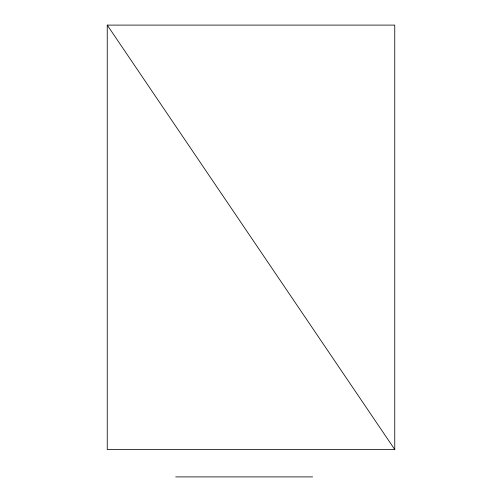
<?xml version="1.0" encoding="UTF-8"?>
<svg xmlns="http://www.w3.org/2000/svg" width="502" height="502" viewBox="0 0 502 502"><rect width="100%" height="100%" fill="white"/><g stroke="black" fill="none" stroke-linecap="round" stroke-linejoin="round"><path stroke-width="0.75" d="M107.246 25.1L394.754 25.1L394.754 449.516L107.246 449.516L107.246 25.1L394.754 449.516M175.7 476.9L312.608 476.9"/></g></svg>
